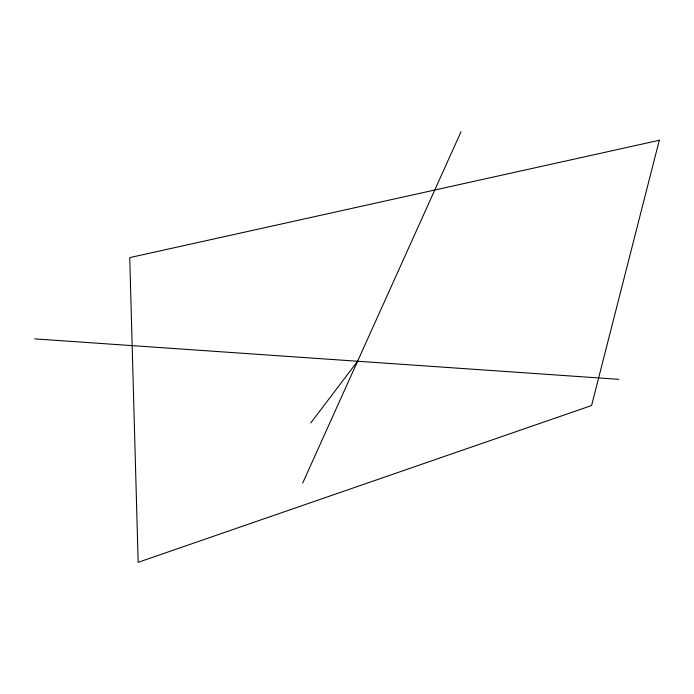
<?xml version="1.0" encoding="UTF-8"?>
<svg xmlns="http://www.w3.org/2000/svg" width="694" height="694" viewBox="0 0 694 694"><rect width="100%" height="100%" fill="white"/><g stroke="black" fill="none" stroke-linecap="round" stroke-linejoin="round"><path stroke-width="1.04" d="M302.705 483.041L461.05 131.678M310.756 422.941L357.592 361.236M34.7 338.88L618.831 379.332M659.3 140.275L591.583 405.539L138.158 562.322L129.735 257.604L659.3 140.275"/></g></svg>
